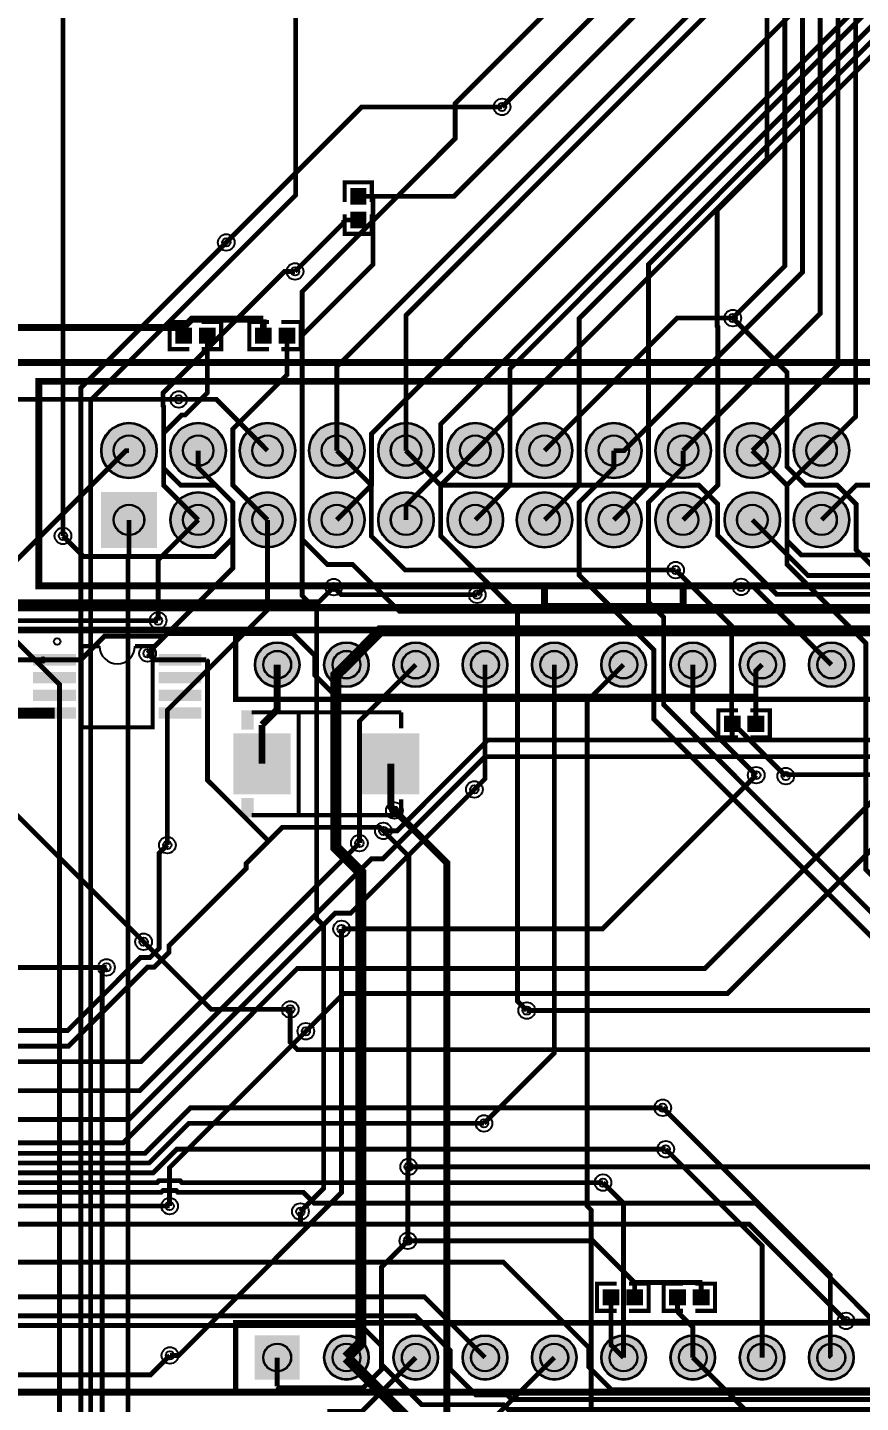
# Model space of a CAD drawing. Header units: millimetres. Extents: x 0 to 210, y -1 to 136.
# Drawn here: x 83.2 to 113.8, y 35.1 to 85.5 of the extents above; entities that cross this region are included whole.
import ezdxf

# ---------------------------------------------------------------- set-up
doc = ezdxf.new("R2010")
doc.units = ezdxf.units.MM
for name, color, linetype, true_color in [('BottomLayer', 7, 'Continuous', 0x0000ff), ('BottomSolderMaskLayer', 7, 'Continuous', 0xaa00ff), ('Document', 7, 'Continuous', 0xffffff), ('Hole', 7, 'Continuous', 0x222222), ('Multi-Layer', 7, 'Continuous', 0xc0c0c0), ('TopLayer', 7, 'Continuous', 0xff0000), ('TopPasteMaskLayer', 7, 'Continuous', 0x808080), ('TopSilkLayer', 7, 'Continuous', 0xffcc00), ('TopSolderMaskLayer', 7, 'Continuous', 0x800080)]:
    doc.layers.add(name, color=color, linetype=linetype, true_color=true_color)

msp = doc.modelspace()

# ---------------------------------------------------------------- hatches: boundary and pattern name
at = {"layer": 'BottomSolderMaskLayer'}
for points in [[(85.944, 69.951, 1), (87.995, 69.951, 1)], [(88.484, 69.951, 1), (90.535, 69.951, 1)], [(91.024, 69.951, 1), (93.075, 69.951, 1)], [(93.564, 69.951, 1), (95.615, 69.951, 1)], [(96.104, 69.951, 1), (98.155, 69.951, 1)], [(98.644, 69.951, 1), (100.695, 69.951, 1)], [(101.184, 69.951, 1), (103.235, 69.951, 1)], [(103.724, 69.951, 1), (105.775, 69.951, 1)], [(106.264, 69.951, 1), (108.315, 69.951, 1)], [(108.804, 69.951, 1), (110.855, 69.951, 1)], [(111.344, 69.951, 1), (113.395, 69.951, 1)], [(85.944, 68.436), (87.995, 68.436), (87.995, 66.385), (85.944, 66.385)], [(88.484, 67.411, 1), (90.535, 67.411, 1)], [(91.024, 67.411, 1), (93.075, 67.411, 1)], [(93.564, 67.411, 1), (95.615, 67.411, 1)], [(96.104, 67.411, 1), (98.155, 67.411, 1)], [(98.644, 67.411, 1), (100.695, 67.411, 1)], [(101.184, 67.411, 1), (103.235, 67.411, 1)], [(103.724, 67.411, 1), (105.775, 67.411, 1)], [(106.264, 67.411, 1), (108.315, 67.411, 1)], [(108.804, 67.411, 1), (110.855, 67.411, 1)], [(111.344, 67.411, 1), (113.395, 67.411, 1)], [(91.58, 62.103, 1), (93.231, 62.103, 1)], [(94.12, 62.103, 1), (95.771, 62.103, 1)], [(96.66, 62.103, 1), (98.311, 62.103, 1)], [(99.2, 62.103, 1), (100.851, 62.103, 1)], [(101.74, 62.103, 1), (103.391, 62.103, 1)], [(104.28, 62.103, 1), (105.931, 62.103, 1)], [(106.82, 62.103, 1), (108.471, 62.103, 1)], [(109.36, 62.103, 1), (111.011, 62.103, 1)], [(111.9, 62.103, 1), (113.551, 62.103, 1)], [(91.58, 37.516), (93.231, 37.516), (93.231, 35.89), (91.58, 35.89)], [(94.12, 36.703, 1), (95.771, 36.703, 1)], [(96.66, 36.703, 1), (98.311, 36.703, 1)], [(99.2, 36.703, 1), (100.851, 36.703, 1)], [(101.74, 36.703, 1), (103.391, 36.703, 1)], [(104.28, 36.703, 1), (105.931, 36.703, 1)], [(106.82, 36.703, 1), (108.471, 36.703, 1)], [(109.36, 36.703, 1), (111.011, 36.703, 1)], [(111.9, 36.703, 1), (113.551, 36.703, 1)]]:
    msp.add_hatch(color=256, dxfattribs=at).paths.add_polyline_path(points)
at = {"layer": 'Document'}
for points in [[(96.197, 57.565), (96.197, 59.375), (95.926, 59.375), (95.926, 57.565)], [(91.812, 58.334), (91.812, 58.606), (92.898, 58.606), (92.898, 58.334)], [(96.604, 58.334), (96.604, 58.606), (95.518, 58.606), (95.518, 58.334)]]:
    msp.add_hatch(color=256, dxfattribs=at).paths.add_polyline_path(points)
at = {"layer": 'Multi-Layer'}
for points in [[(85.969, 69.951, 1), (87.969, 69.951, 1)], [(88.509, 69.951, 1), (90.509, 69.951, 1)], [(91.049, 69.951, 1), (93.049, 69.951, 1)], [(93.589, 69.951, 1), (95.589, 69.951, 1)], [(96.129, 69.951, 1), (98.129, 69.951, 1)], [(98.669, 69.951, 1), (100.669, 69.951, 1)], [(101.209, 69.951, 1), (103.209, 69.951, 1)], [(103.749, 69.951, 1), (105.749, 69.951, 1)], [(106.289, 69.951, 1), (108.289, 69.951, 1)], [(108.829, 69.951, 1), (110.829, 69.951, 1)], [(111.369, 69.951, 1), (113.369, 69.951, 1)], [(85.969, 68.411), (87.969, 68.411), (87.969, 66.411), (85.969, 66.411)], [(88.509, 67.411, 1), (90.509, 67.411, 1)], [(91.049, 67.411, 1), (93.049, 67.411, 1)], [(93.589, 67.411, 1), (95.589, 67.411, 1)], [(96.129, 67.411, 1), (98.129, 67.411, 1)], [(98.669, 67.411, 1), (100.669, 67.411, 1)], [(101.209, 67.411, 1), (103.209, 67.411, 1)], [(103.749, 67.411, 1), (105.749, 67.411, 1)], [(106.289, 67.411, 1), (108.289, 67.411, 1)], [(108.829, 67.411, 1), (110.829, 67.411, 1)], [(111.369, 67.411, 1), (113.369, 67.411, 1)], [(91.605, 62.103, 1), (93.205, 62.103, 1)], [(94.145, 62.103, 1), (95.745, 62.103, 1)], [(96.685, 62.103, 1), (98.285, 62.103, 1)], [(99.226, 62.103, 1), (100.826, 62.103, 1)], [(101.766, 62.103, 1), (103.366, 62.103, 1)], [(104.306, 62.103, 1), (105.906, 62.103, 1)], [(106.846, 62.103, 1), (108.446, 62.103, 1)], [(109.386, 62.103, 1), (110.986, 62.103, 1)], [(111.926, 62.103, 1), (113.526, 62.103, 1)], [(91.605, 37.49), (93.205, 37.49), (93.205, 35.916), (91.605, 35.916)], [(94.145, 36.703, 1), (95.745, 36.703, 1)], [(96.685, 36.703, 1), (98.285, 36.703, 1)], [(99.226, 36.703, 1), (100.826, 36.703, 1)], [(101.766, 36.703, 1), (103.366, 36.703, 1)], [(104.306, 36.703, 1), (105.906, 36.703, 1)], [(106.846, 36.703, 1), (108.446, 36.703, 1)], [(109.386, 36.703, 1), (110.986, 36.703, 1)], [(111.926, 36.703, 1), (113.526, 36.703, 1)]]:
    msp.add_hatch(color=256, dxfattribs=at).paths.add_polyline_path(points)
at = {"layer": 'TopLayer'}
for points in [[(95.647, 78.991), (95.107, 78.991), (95.107, 79.556), (95.647, 79.556)], [(95.647, 78.691), (95.107, 78.691), (95.107, 78.125), (95.647, 78.125)], [(89.258, 74.437), (89.258, 73.897), (88.692, 73.897), (88.692, 74.437)], [(89.558, 74.437), (89.558, 73.897), (90.123, 73.897), (90.123, 74.437)], [(92.179, 74.437), (92.179, 73.897), (91.613, 73.897), (91.613, 74.437)], [(92.479, 74.437), (92.479, 73.897), (93.044, 73.897), (93.044, 74.437)], [(84.936, 62.483), (84.936, 62.077), (83.539, 62.077), (83.539, 62.483)], [(89.536, 62.483), (89.536, 62.077), (88.139, 62.077), (88.139, 62.483)], [(84.936, 61.833), (84.936, 61.427), (83.539, 61.427), (83.539, 61.833)], [(89.536, 61.833), (89.536, 61.427), (88.139, 61.427), (88.139, 61.833)], [(84.936, 61.182), (84.936, 60.776), (83.539, 60.776), (83.539, 61.182)], [(89.536, 61.182), (89.536, 60.776), (88.139, 60.776), (88.139, 61.182)], [(84.936, 60.532), (84.936, 60.126), (83.539, 60.126), (83.539, 60.532)], [(89.536, 60.532), (89.536, 60.126), (88.139, 60.126), (88.139, 60.532)], [(109.375, 59.663), (109.375, 60.203), (108.809, 60.203), (108.809, 59.663)], [(109.675, 59.663), (109.675, 60.203), (110.24, 60.203), (110.24, 59.663)], [(92.871, 57.374), (92.871, 59.566), (90.824, 59.566), (90.824, 57.374)], [(95.545, 57.374), (95.545, 59.566), (97.593, 59.566), (97.593, 57.374)], [(104.93, 38.642), (104.93, 39.182), (104.364, 39.182), (104.364, 38.642)], [(105.23, 38.642), (105.23, 39.182), (105.795, 39.182), (105.795, 38.642)], [(107.368, 38.642), (107.368, 39.182), (106.802, 39.182), (106.802, 38.642)], [(107.668, 38.642), (107.668, 39.182), (108.234, 39.182), (108.234, 38.642)]]:
    msp.add_hatch(color=256, dxfattribs=at).paths.add_polyline_path(points)
at = {"layer": 'TopPasteMaskLayer'}
for points in [[(95.607, 78.976), (95.147, 78.976), (95.107, 79.016), (95.107, 79.516), (95.147, 79.556), (95.607, 79.556), (95.647, 79.516), (95.647, 79.016)], [(95.607, 78.706), (95.147, 78.706), (95.107, 78.666), (95.107, 78.165), (95.147, 78.125), (95.607, 78.125), (95.647, 78.165), (95.647, 78.666)], [(89.273, 74.397), (89.273, 73.937), (89.233, 73.897), (88.732, 73.897), (88.692, 73.937), (88.692, 74.397), (88.732, 74.437), (89.233, 74.437)], [(89.543, 74.397), (89.543, 73.937), (89.583, 73.897), (90.083, 73.897), (90.123, 73.937), (90.123, 74.397), (90.083, 74.437), (89.583, 74.437)], [(92.194, 74.397), (92.194, 73.937), (92.154, 73.897), (91.653, 73.897), (91.613, 73.937), (91.613, 74.397), (91.653, 74.437), (92.154, 74.437)], [(92.464, 74.397), (92.464, 73.937), (92.504, 73.897), (93.004, 73.897), (93.044, 73.937), (93.044, 74.397), (93.004, 74.437), (92.504, 74.437)], [(84.936, 62.483), (84.936, 62.077), (83.539, 62.077), (83.539, 62.483)], [(89.536, 62.483), (89.536, 62.077), (88.139, 62.077), (88.139, 62.483)], [(84.936, 61.833), (84.936, 61.427), (83.539, 61.427), (83.539, 61.833)], [(89.536, 61.833), (89.536, 61.427), (88.139, 61.427), (88.139, 61.833)], [(84.936, 61.182), (84.936, 60.776), (83.539, 60.776), (83.539, 61.182)], [(89.536, 61.182), (89.536, 60.776), (88.139, 60.776), (88.139, 61.182)], [(84.936, 60.532), (84.936, 60.126), (83.539, 60.126), (83.539, 60.532)], [(89.536, 60.532), (89.536, 60.126), (88.139, 60.126), (88.139, 60.532)], [(109.39, 59.703), (109.39, 60.163), (109.35, 60.203), (108.849, 60.203), (108.809, 60.163), (108.809, 59.703), (108.849, 59.663), (109.35, 59.663)], [(109.66, 59.703), (109.66, 60.163), (109.7, 60.203), (110.2, 60.203), (110.24, 60.163), (110.24, 59.703), (110.2, 59.663), (109.7, 59.663)], [(92.871, 57.374), (92.871, 59.566), (90.824, 59.566), (90.824, 57.374)], [(95.545, 57.374), (95.545, 59.566), (97.593, 59.566), (97.593, 57.374)], [(104.945, 38.682), (104.945, 39.142), (104.905, 39.182), (104.404, 39.182), (104.364, 39.142), (104.364, 38.682), (104.404, 38.642), (104.905, 38.642)], [(105.215, 38.682), (105.215, 39.142), (105.255, 39.182), (105.755, 39.182), (105.795, 39.142), (105.795, 38.682), (105.755, 38.642), (105.255, 38.642)], [(107.383, 38.682), (107.383, 39.142), (107.343, 39.182), (106.842, 39.182), (106.802, 39.142), (106.802, 38.682), (106.842, 38.642), (107.343, 38.642)], [(107.653, 38.682), (107.653, 39.142), (107.693, 39.182), (108.194, 39.182), (108.234, 39.142), (108.234, 38.682), (108.194, 38.642), (107.693, 38.642)]]:
    msp.add_hatch(color=256, dxfattribs=at).paths.add_polyline_path(points)
at = {"layer": 'TopSilkLayer'}
for points in [[(91.541, 60.432), (91.541, 59.718), (91.084, 59.718), (91.084, 60.432)], [(91.541, 56.507), (91.541, 57.221), (91.084, 57.221), (91.084, 56.507)]]:
    msp.add_hatch(color=256, dxfattribs=at).paths.add_polyline_path(points)
at = {"layer": 'TopSolderMaskLayer'}
for points in [[(95.671, 78.964), (95.083, 78.964), (95.083, 79.583), (95.671, 79.583)], [(95.671, 78.717), (95.083, 78.717), (95.083, 78.098), (95.671, 78.098)], [(89.283, 74.463), (89.283, 73.872), (88.667, 73.872), (88.667, 74.463)], [(89.532, 74.463), (89.532, 73.872), (90.149, 73.872), (90.149, 74.463)], [(92.204, 74.463), (92.204, 73.872), (91.588, 73.872), (91.588, 74.463)], [(92.453, 74.463), (92.453, 73.872), (93.07, 73.872), (93.07, 74.463)], [(85.944, 69.951, 1), (87.995, 69.951, 1)], [(88.484, 69.951, 1), (90.535, 69.951, 1)], [(91.024, 69.951, 1), (93.075, 69.951, 1)], [(93.564, 69.951, 1), (95.615, 69.951, 1)], [(96.104, 69.951, 1), (98.155, 69.951, 1)], [(98.644, 69.951, 1), (100.695, 69.951, 1)], [(101.184, 69.951, 1), (103.235, 69.951, 1)], [(103.724, 69.951, 1), (105.775, 69.951, 1)], [(106.264, 69.951, 1), (108.315, 69.951, 1)], [(108.804, 69.951, 1), (110.855, 69.951, 1)], [(111.344, 69.951, 1), (113.395, 69.951, 1)], [(85.944, 68.436), (87.995, 68.436), (87.995, 66.385), (85.944, 66.385)], [(88.484, 67.411, 1), (90.535, 67.411, 1)], [(91.024, 67.411, 1), (93.075, 67.411, 1)], [(93.564, 67.411, 1), (95.615, 67.411, 1)], [(96.104, 67.411, 1), (98.155, 67.411, 1)], [(98.644, 67.411, 1), (100.695, 67.411, 1)], [(101.184, 67.411, 1), (103.235, 67.411, 1)], [(103.724, 67.411, 1), (105.775, 67.411, 1)], [(106.264, 67.411, 1), (108.315, 67.411, 1)], [(108.804, 67.411, 1), (110.855, 67.411, 1)], [(111.344, 67.411, 1), (113.395, 67.411, 1)], [(91.58, 62.103, 1), (93.231, 62.103, 1)], [(94.12, 62.103, 1), (95.771, 62.103, 1)], [(96.66, 62.103, 1), (98.311, 62.103, 1)], [(99.2, 62.103, 1), (100.851, 62.103, 1)], [(101.74, 62.103, 1), (103.391, 62.103, 1)], [(104.28, 62.103, 1), (105.931, 62.103, 1)], [(106.82, 62.103, 1), (108.471, 62.103, 1)], [(109.36, 62.103, 1), (111.011, 62.103, 1)], [(111.9, 62.103, 1), (113.551, 62.103, 1)], [(85.024, 62.49), (85.024, 62.069), (83.452, 62.069), (83.452, 62.49)], [(89.624, 62.49), (89.624, 62.069), (88.052, 62.069), (88.052, 62.49)], [(85.024, 61.84), (85.024, 61.419), (83.452, 61.419), (83.452, 61.84)], [(89.624, 61.84), (89.624, 61.419), (88.052, 61.419), (88.052, 61.84)], [(85.024, 61.19), (85.024, 60.769), (83.452, 60.769), (83.452, 61.19)], [(89.624, 61.19), (89.624, 60.769), (88.052, 60.769), (88.052, 61.19)], [(85.024, 60.54), (85.024, 60.119), (83.452, 60.119), (83.452, 60.54)], [(89.624, 60.54), (89.624, 60.119), (88.052, 60.119), (88.052, 60.54)], [(109.4, 59.638), (109.4, 60.228), (108.784, 60.228), (108.784, 59.638)], [(109.649, 59.638), (109.649, 60.228), (110.266, 60.228), (110.266, 59.638)], [(92.897, 57.348), (92.897, 59.591), (90.798, 59.591), (90.798, 57.348)], [(95.52, 57.348), (95.52, 59.591), (97.618, 59.591), (97.618, 57.348)], [(104.955, 38.616), (104.955, 39.207), (104.339, 39.207), (104.339, 38.616)], [(105.204, 38.616), (105.204, 39.207), (105.821, 39.207), (105.821, 38.616)], [(107.393, 38.616), (107.393, 39.207), (106.777, 39.207), (106.777, 38.616)], [(107.643, 38.616), (107.643, 39.207), (108.259, 39.207), (108.259, 38.616)], [(91.58, 37.516), (93.231, 37.516), (93.231, 35.89), (91.58, 35.89)], [(94.12, 36.703, 1), (95.771, 36.703, 1)], [(96.66, 36.703, 1), (98.311, 36.703, 1)], [(99.2, 36.703, 1), (100.851, 36.703, 1)], [(101.74, 36.703, 1), (103.391, 36.703, 1)], [(104.28, 36.703, 1), (105.931, 36.703, 1)], [(106.82, 36.703, 1), (108.471, 36.703, 1)], [(109.36, 36.703, 1), (111.011, 36.703, 1)], [(111.9, 36.703, 1), (113.551, 36.703, 1)]]:
    msp.add_hatch(color=256, dxfattribs=at).paths.add_polyline_path(points)

# ---------------------------------------------------------------- linework, layer by layer
at = {"layer": 'BottomLayer'}
for points, const_width in [([(87.294, 12.078), (85.576, 13.795), (85.576, 33.447), (85.562, 33.462), (85.562, 71.799), (93.082, 79.318), (93.082, 111.252), (91.936, 112.398)], 0.178), ([(138.227, 110.769), (136.062, 110.769), (95.86, 70.566), (95.86, 68.681), (94.589, 67.411)], 0.178), ([(138.227, 108.229), (135.706, 108.229), (98.398, 70.921), (98.398, 69.217), (97.129, 67.948), (97.129, 67.411)], 0.178), ([(138.227, 105.689), (133.68, 105.689), (100.939, 72.948), (100.939, 68.681), (99.669, 67.411)], 0.178), ([(138.227, 103.149), (131.835, 103.149), (103.479, 74.793), (103.479, 68.681), (102.209, 67.411)], 0.178), ([(84.548, 66.824), (84.548, 90.471), (73.356, 101.663), (72.773, 101.663), (67.652, 96.542), (67.652, 88.939)], 0.178), ([(138.227, 100.609), (129.852, 100.609), (106.021, 76.777), (106.021, 68.682), (104.749, 67.411)], 0.178), ([(138.227, 98.069), (127.848, 98.069), (108.539, 78.76), (108.539, 74.51), (108.561, 74.488), (108.561, 68.682), (107.289, 67.411)], 0.178), ([(100.65, 82.55), (111.349, 93.249), (112.968, 93.249), (112.968, 93.249)], 0.178), ([(93.257, 42.055), (94.111, 42.909), (94.111, 52.529), (93.853, 52.788), (93.853, 64.099), (93.319, 64.632), (93.319, 75.778), (98.934, 81.393), (98.934, 82.679), (108.812, 92.556)], 0.178), ([(84.996, 33.112), (85.204, 33.32), (85.204, 72.252), (90.538, 77.586)], 0.178), ([(93.06, 76.519), (92.672, 76.519), (88.219, 72.066), (88.219, 71.591), (88.239, 71.571), (88.239, 69.31), (88.868, 68.682), (90.149, 68.682), (90.778, 68.053), (90.778, 65.641), (87.651, 62.514)], 0.178), ([(109.112, 74.811), (111.101, 72.822), (111.101, 69.357), (111.777, 68.681), (112.94, 68.681), (113.638, 67.983), (113.638, 66.312), (116.374, 63.576), (116.374, 59.331), (115.795, 58.752), (115.795, 57.076), (138.227, 34.645)], 0.178), ([(88.793, 71.829), (90.171, 71.829), (92.049, 69.951)], 0.178), ([(101.557, 49.425), (101.22, 49.762), (101.22, 64), (98.399, 66.82), (98.399, 68.681), (99.669, 69.951)], 0.178), ([(134.217, 32.105), (106.219, 60.103), (106.219, 62.641), (103.479, 65.381), (103.479, 68.055), (104.749, 69.325), (104.749, 69.951)], 0.178), ([(107.289, 69.951), (107.289, 69.325), (106.019, 68.055), (106.019, 64.397), (106.577, 63.84), (106.577, 60.634), (137.646, 29.565), (138.227, 29.565)], 0.178), ([(109.829, 69.951), (111.099, 68.681), (111.099, 65.782), (113.994, 62.888), (113.994, 54.594), (137.75, 30.837), (138.663, 30.837), (139.495, 30.005), (139.495, 28.293), (138.227, 27.025)], 0.178), ([(78.17, 67.626), (84.423, 61.372), (84.423, 32.875), (84.643, 32.655), (84.643, 25.513)], 0.178), ([(86.969, 67.411), (86.969, 66.144)], 0.178), ([(88.038, 63.718), (88.038, 65.94), (89.509, 67.411)], 0.178), ([(88.377, 55.492), (88.377, 60.437), (92.049, 64.11), (92.049, 67.411)], 0.178), ([(86.969, 66.144), (86.932, 66.106), (86.932, 28.563), (86.559, 28.19)], 0.178), ([(107.017, 65.572), (109.07, 63.519), (109.07, 60.006), (111.055, 58.02)], 0.178), ([(99.739, 64.669), (94.757, 64.669), (94.478, 64.949)], 0.178), ([(112.726, 62.103), (109.874, 64.955), (109.422, 64.955)], 0.178), ([(86.933, 24.213), (95.161, 32.441), (97.539, 32.441), (98.476, 31.504), (98.476, 28.569), (99.363, 27.681), (102.744, 27.681), (103.771, 28.709), (103.771, 32.742), (103.919, 32.89), (103.919, 42.111), (103.771, 42.258), (103.771, 60.769), (105.106, 62.103)], 0.178), ([(94.946, 36.703), (95.476, 37.234), (95.476, 54.485), (94.559, 55.402), (94.559, 61.717), (94.946, 62.103)], 0.406), ([(97.486, 62.103), (95.42, 60.038), (95.42, 55.561)], 0.178), ([(100.026, 62.103), (100.026, 57.92), (99.636, 57.53)], 0.178), ([(102.566, 62.103), (102.566, 47.865), (99.987, 45.286)], 0.178), ([(107.646, 62.103), (107.646, 60.376), (109.97, 58.052)], 0.178), ([(101.073, 32.206), (100.807, 32.206), (98.625, 34.388), (98.625, 54.835), (96.702, 56.758)], 0.254), ([(97.229, 43.695), (97.229, 55.08), (96.3, 56.009)], 0.178), ([(88.47, 36.779), (88.792, 36.779), (94.765, 42.752), (94.765, 52.416)], 0.178), ([(87.505, 51.943), (89.981, 49.467), (92.882, 49.467), (92.882, 49.466)], 0.178), ([(86.687, 25.638), (85.985, 26.34), (85.985, 50.845), (86.145, 51.004)], 0.178), ([(93.455, 48.663), (88.458, 43.666), (88.458, 42.255)], 0.178), ([(106.542, 45.859), (112.691, 39.71), (112.691, 36.738), (112.726, 36.703)], 0.178), ([(110.186, 36.703), (110.186, 40.807), (106.652, 44.34)], 0.178), ([(97.197, 40.981), (97.197, 43.662), (97.229, 43.695)], 0.178), ([(105.106, 36.703), (105.106, 42.362), (104.352, 43.115)], 0.178), ([(92.406, 35.649), (92.459, 35.595), (95.564, 35.595), (96.227, 36.259), (96.227, 40.012), (97.197, 40.981)], 0.178), ([(117.806, 36.703), (116.466, 38.042), (113.264, 38.042)], 0.178), ([(92.406, 36.703), (92.406, 35.649)], 0.178), ([(97.486, 36.703), (95.507, 34.725), (94.238, 34.725)], 0.178), ([(102.566, 36.703), (100.193, 34.331), (100.193, 33.768)], 0.178), ([(107.646, 36.703), (111.658, 32.691), (119.96, 32.691), (120.98, 31.671), (120.98, 31.098), (121.802, 30.276), (124.78, 30.276), (125.91, 29.146), (125.91, 24.181), (106.271, 4.542)], 0.178)]:
    msp.add_lwpolyline(points, dxfattribs=dict(at, const_width=const_width))
at = {"layer": 'BottomSolderMaskLayer'}
for centre, radius in [((86.969, 69.951), 1.025), ((89.509, 69.951), 1.025), ((92.049, 69.951), 1.025), ((94.589, 69.951), 1.025), ((97.129, 69.951), 1.025), ((99.669, 69.951), 1.025), ((102.209, 69.951), 1.025), ((104.749, 69.951), 1.025), ((107.289, 69.951), 1.025), ((109.829, 69.951), 1.025), ((112.369, 69.951), 1.025), ((86.969, 69.951), 0.564), ((89.509, 69.951), 0.564), ((92.049, 69.951), 0.564), ((94.589, 69.951), 0.564), ((97.129, 69.951), 0.564), ((99.669, 69.951), 0.564), ((102.209, 69.951), 0.564), ((104.749, 69.951), 0.564), ((107.289, 69.951), 0.564), ((109.829, 69.951), 0.564), ((112.369, 69.951), 0.564), ((89.509, 67.411), 1.025), ((92.049, 67.411), 1.025), ((94.589, 67.411), 1.025), ((97.129, 67.411), 1.025), ((99.669, 67.411), 1.025), ((102.209, 67.411), 1.025), ((104.749, 67.411), 1.025), ((107.289, 67.411), 1.025), ((109.829, 67.411), 1.025), ((112.369, 67.411), 1.025), ((86.969, 67.411), 0.564), ((89.509, 67.411), 0.564), ((92.049, 67.411), 0.564), ((94.589, 67.411), 0.564), ((97.129, 67.411), 0.564), ((99.669, 67.411), 0.564), ((102.209, 67.411), 0.564), ((104.749, 67.411), 0.564), ((107.289, 67.411), 0.564), ((109.829, 67.411), 0.564), ((112.369, 67.411), 0.564), ((92.405, 62.103), 0.825), ((92.405, 62.103), 0.516), ((94.945, 62.103), 0.825), ((94.945, 62.103), 0.516), ((97.485, 62.103), 0.825), ((97.485, 62.103), 0.516), ((100.026, 62.103), 0.825), ((100.025, 62.103), 0.516), ((102.566, 62.103), 0.825), ((102.565, 62.103), 0.516), ((105.106, 62.103), 0.825), ((105.105, 62.103), 0.516), ((107.646, 62.103), 0.825), ((107.645, 62.103), 0.516), ((110.186, 62.103), 0.825), ((110.185, 62.103), 0.516), ((112.726, 62.103), 0.825), ((112.725, 62.103), 0.516), ((94.945, 36.703), 0.825), ((97.485, 36.703), 0.825), ((100.026, 36.703), 0.825), ((102.566, 36.703), 0.825), ((105.106, 36.703), 0.825), ((107.646, 36.703), 0.825), ((110.186, 36.703), 0.825), ((112.726, 36.703), 0.825), ((92.405, 36.703), 0.516), ((94.945, 36.703), 0.516), ((97.485, 36.703), 0.516), ((100.025, 36.703), 0.516), ((102.565, 36.703), 0.516), ((105.105, 36.703), 0.516), ((107.645, 36.703), 0.516), ((110.185, 36.703), 0.516), ((112.725, 36.703), 0.516)]:
    msp.add_circle(centre, radius, dxfattribs=at)
at = {"layer": 'Document'}
msp.add_circle((83.818, 62.275), 0.1, dxfattribs=at)
at = {"layer": 'Hole'}
for centre in [(100.65, 82.55), (90.538, 77.586), (93.06, 76.519), (109.112, 74.811), (88.793, 71.829), (84.548, 66.824), (107.017, 65.572), (94.478, 64.948), (109.421, 64.955), (99.739, 64.669), (88.038, 63.718), (87.651, 62.514), (109.97, 58.052), (111.055, 58.02), (99.636, 57.53), (96.702, 56.757), (96.3, 56.009), (88.377, 55.491), (95.42, 55.561), (94.765, 52.416), (87.505, 51.943), (86.145, 51.004), (92.882, 49.466), (101.557, 49.424), (93.455, 48.663), (106.542, 45.859), (99.987, 45.286), (106.652, 44.34), (97.229, 43.695), (104.352, 43.115), (88.458, 42.255), (93.257, 42.055), (97.197, 40.981), (113.264, 38.042), (88.47, 36.779)]:
    msp.add_circle(centre, 0.152, dxfattribs=at)
at = {"layer": 'Multi-Layer'}
for centre, radius in [((100.65, 82.55), 0.305), ((90.538, 77.586), 0.305), ((93.06, 76.519), 0.305), ((109.112, 74.811), 0.305), ((88.793, 71.829), 0.305), ((86.969, 69.951), 1), ((89.509, 69.951), 1), ((92.049, 69.951), 1), ((94.589, 69.951), 1), ((97.129, 69.951), 1), ((99.669, 69.951), 1), ((102.209, 69.951), 1), ((104.749, 69.951), 1), ((107.289, 69.951), 1), ((109.829, 69.951), 1), ((112.369, 69.951), 1), ((86.969, 69.951), 0.55), ((89.509, 69.951), 0.55), ((92.049, 69.951), 0.55), ((94.589, 69.951), 0.55), ((97.129, 69.951), 0.55), ((99.669, 69.951), 0.55), ((102.209, 69.951), 0.55), ((104.749, 69.951), 0.55), ((107.289, 69.951), 0.55), ((109.829, 69.951), 0.55), ((112.369, 69.951), 0.55), ((89.509, 67.411), 1), ((92.049, 67.411), 1), ((94.589, 67.411), 1), ((97.129, 67.411), 1), ((99.669, 67.411), 1), ((102.209, 67.411), 1), ((104.749, 67.411), 1), ((107.289, 67.411), 1), ((109.829, 67.411), 1), ((112.369, 67.411), 1), ((86.969, 67.411), 0.55), ((89.509, 67.411), 0.55), ((92.049, 67.411), 0.55), ((94.589, 67.411), 0.55), ((97.129, 67.411), 0.55), ((99.669, 67.411), 0.55), ((102.209, 67.411), 0.55), ((104.749, 67.411), 0.55), ((107.289, 67.411), 0.55), ((109.829, 67.411), 0.55), ((112.369, 67.411), 0.55), ((84.548, 66.824), 0.305), ((107.017, 65.572), 0.305), ((94.478, 64.948), 0.305), ((109.421, 64.955), 0.305), ((99.739, 64.669), 0.305), ((88.038, 63.718), 0.305), ((87.651, 62.514), 0.305), ((92.405, 62.103), 0.8), ((92.405, 62.103), 0.5), ((94.945, 62.103), 0.8), ((94.945, 62.103), 0.5), ((97.485, 62.103), 0.8), ((97.485, 62.103), 0.5), ((100.026, 62.103), 0.8), ((100.025, 62.103), 0.5), ((102.566, 62.103), 0.8), ((102.565, 62.103), 0.5), ((105.106, 62.103), 0.8), ((105.105, 62.103), 0.5), ((107.646, 62.103), 0.8), ((107.645, 62.103), 0.5), ((110.186, 62.103), 0.8), ((110.185, 62.103), 0.5), ((112.726, 62.103), 0.8), ((112.725, 62.103), 0.5), ((109.97, 58.052), 0.305), ((111.055, 58.02), 0.305), ((99.636, 57.53), 0.305), ((96.702, 56.757), 0.305), ((96.3, 56.009), 0.305), ((88.377, 55.491), 0.305), ((95.42, 55.561), 0.305), ((94.765, 52.416), 0.305), ((87.505, 51.943), 0.305), ((86.145, 51.004), 0.305), ((92.882, 49.466), 0.305), ((101.557, 49.424), 0.305), ((93.455, 48.663), 0.305), ((106.542, 45.859), 0.305), ((99.987, 45.286), 0.305), ((106.652, 44.34), 0.305), ((97.229, 43.695), 0.305), ((104.352, 43.115), 0.305), ((88.458, 42.255), 0.305), ((93.257, 42.055), 0.305), ((97.197, 40.981), 0.305), ((113.264, 38.042), 0.305), ((94.945, 36.703), 0.8), ((97.485, 36.703), 0.8), ((100.026, 36.703), 0.8), ((102.566, 36.703), 0.8), ((105.106, 36.703), 0.8), ((107.646, 36.703), 0.8), ((110.186, 36.703), 0.8), ((112.726, 36.703), 0.8), ((88.47, 36.779), 0.305), ((92.405, 36.703), 0.5), ((94.945, 36.703), 0.5), ((97.485, 36.703), 0.5), ((100.025, 36.703), 0.5), ((102.565, 36.703), 0.5), ((105.105, 36.703), 0.5), ((107.645, 36.703), 0.5), ((110.185, 36.703), 0.5), ((112.725, 36.703), 0.5)]:
    msp.add_circle(centre, radius, dxfattribs=at)
at = {"layer": 'TopLayer'}
for points, const_width in [([(110.368, 88.594), (110.368, 80.65), (99.669, 69.951)], 0.178), ([(104.749, 69.951), (105.127, 69.951), (111.668, 76.492), (111.668, 88.594)], 0.178), ([(112.318, 88.594), (112.318, 74.98), (107.289, 69.951)], 0.178), ([(109.112, 74.811), (111.018, 76.717), (111.018, 88.594)], 0.178), ([(112.968, 88.594), (112.968, 73.09), (109.829, 69.951)], 0.178), ([(113.618, 88.594), (113.618, 71.199), (112.369, 69.951)], 0.178), ([(109.068, 87.503), (94.589, 73.024), (94.589, 69.951)], 0.178), ([(95.916, 79.272), (98.888, 79.272), (107.118, 87.503)], 0.178), ([(109.718, 87.503), (97.129, 74.914), (97.129, 69.951)], 0.178), ([(133.488, 85.827), (131.399, 85.827), (116.179, 70.608), (116.179, 69.187), (115.674, 68.681), (113.639, 68.681), (112.369, 67.411)], 0.178), ([(90.538, 77.586), (95.502, 82.55), (100.65, 82.55)], 0.178), ([(95.916, 79.272), (95.916, 76.772), (93.319, 74.176), (93.319, 66.701), (94.246, 65.775), (95.173, 65.775), (96.88, 64.067), (122.101, 64.067), (122.101, 64.067)], 0.178), ([(95.377, 79.274), (95.914, 79.274)], 0.178), ([(95.914, 79.274), (95.916, 79.272)], 0.178), ([(93.06, 76.519), (94.84, 78.3), (94.84, 78.408)], 0.178), ([(95.377, 78.408), (94.84, 78.408)], 0.178), ([(88.975, 74.467), (89.275, 74.768), (91.896, 74.768)], 0.254), ([(91.896, 74.167), (91.896, 74.768)], 0.254), ([(102.209, 69.951), (107.07, 74.811), (109.112, 74.811)], 0.178), ([(75.438, 74.467), (88.975, 74.467)], 0.254), ([(89.509, 67.411), (88.239, 68.681), (88.239, 70.595), (88.9, 71.256), (89.03, 71.256), (89.841, 72.066), (89.841, 74.167)], 0.178), ([(88.975, 74.167), (88.975, 74.467)], 0.254), ([(92.049, 67.411), (90.78, 68.68), (90.78, 70.744), (92.762, 72.726), (92.762, 74.167)], 0.178), ([(76.46, 73.246), (77.877, 71.829), (88.793, 71.829)], 0.178), ([(86.969, 69.951), (86.864, 69.951), (81.678, 64.765), (64.277, 64.765), (55.697, 56.185), (37.277, 56.185), (34.823, 53.731), (34.823, 52.399), (32.576, 50.153), (28.408, 50.153), (27.551, 49.296), (22.282, 49.296), (21.108, 50.47)], 0.178), ([(84.548, 66.824), (85.302, 66.07), (90.108, 66.07), (90.779, 66.742), (90.779, 68.055), (89.509, 69.325), (89.509, 69.951)], 0.178), ([(107.017, 65.572), (97.101, 65.572), (95.859, 66.813), (95.859, 68.681), (94.589, 69.951)], 0.178), ([(97.129, 69.951), (98.398, 68.682), (107.866, 68.682), (108.558, 67.991), (108.558, 66.847), (110.726, 64.68), (120.838, 64.68)], 0.178), ([(112.369, 69.951), (111.099, 68.681), (111.099, 66.647), (111.621, 66.125), (125.931, 66.125), (146.896, 45.16), (146.896, 43.357)], 0.178), ([(115.563, 65.37), (111.87, 65.37), (109.829, 67.411)], 0.178), ([(94.478, 64.949), (93.937, 64.408), (65.225, 64.408), (64.989, 64.172)], 0.178), ([(109.422, 64.955), (100.025, 64.955), (99.739, 64.669)], 0.178), ([(58.337, 53.881), (58.337, 55.102), (66.953, 63.718), (88.038, 63.718)], 0.178), ([(94.946, 62.103), (96.189, 63.347), (125.911, 63.347), (126.759, 62.499), (126.759, 60.812), (126.506, 60.559)], 0.406), ([(85.203, 62.28), (86.069, 63.145), (88.276, 63.145), (88.375, 63.243), (92.977, 63.243), (93.783, 62.438), (93.783, 61.718), (94.553, 60.949), (109.957, 60.949)], 0.178), ([(87.872, 62.28), (87.872, 62.293), (87.651, 62.514)], 0.178), ([(67.818, 59.867), (70.231, 62.28), (84.238, 62.28)], 0.178), ([(84.238, 62.28), (85.203, 62.28)], 0.178), ([(88.838, 62.28), (87.872, 62.28)], 0.178), ([(88.838, 62.28), (89.803, 62.28)], 0.178), ([(92.087, 55.635), (89.847, 57.874), (89.847, 62.236), (89.803, 62.28)], 0.178), ([(92.406, 62.103), (92.406, 60.455), (91.848, 59.897)], 0.254), ([(109.957, 60.949), (109.957, 61.875), (110.186, 62.103)], 0.178), ([(84.238, 60.33), (82.577, 60.33), (81.721, 61.185), (76.412, 61.185), (75.642, 60.414), (75.642, 59.817)], 0.406), ([(109.957, 60.382), (109.957, 60.949)], 0.178), ([(91.848, 58.47), (91.848, 59.897)], 0.254), ([(109.092, 59.933), (109.092, 59.396)], 0.178), ([(109.957, 59.933), (109.957, 60.382)], 0.178), ([(109.092, 59.396), (109.092, 59.342)], 0.178), ([(109.092, 59.342), (100.131, 59.342), (96.798, 56.009), (96.3, 56.009)], 0.178), ([(124.177, 59.028), (123.863, 59.342), (109.092, 59.342)], 0.178), ([(116.584, 58.73), (100.026, 58.73), (96.283, 54.988), (95.864, 54.988), (87.364, 46.487), (75.63, 46.487)], 0.178), ([(96.569, 58.47), (96.569, 57.043)], 0.254), ([(109.97, 58.052), (104.334, 52.416), (94.765, 52.416)], 0.178), ([(138.227, 42.265), (122.419, 58.072), (111.107, 58.072), (111.055, 58.02)], 0.178), ([(66.812, 45.427), (86.965, 45.427), (94.528, 52.99), (95.096, 52.99), (99.636, 57.53)], 0.178), ([(87.505, 51.943), (81.821, 57.627), (68.019, 57.627)], 0.178), ([(114.617, 57.496), (108.087, 50.966), (93.146, 50.966), (86.757, 44.576), (68.696, 44.576)], 0.178), ([(116.369, 57.496), (108.919, 50.046), (94.838, 50.046), (93.455, 48.663)], 0.178), ([(96.569, 57.043), (96.569, 56.89), (96.702, 56.758)], 0.254), ([(92.087, 55.635), (92.592, 56.14), (96.169, 56.14), (96.3, 56.009)], 0.178), ([(49.593, 44.618), (51.152, 46.176), (53.39, 46.176), (54.018, 46.805), (54.018, 47.54), (55.172, 48.694), (84.721, 48.694), (87.397, 51.37), (87.743, 51.37), (88.078, 51.705), (88.078, 55.193), (88.377, 55.492)], 0.178), ([(95.42, 55.561), (87.406, 47.547), (69.352, 47.547), (68.187, 46.382)], 0.178), ([(69.545, 48.12), (84.755, 48.12), (87.646, 51.012), (87.891, 51.012), (88.436, 51.557), (88.436, 51.802), (91.268, 54.634), (91.268, 54.816), (92.087, 55.635)], 0.178), ([(49.796, 51.004), (86.145, 51.004)], 0.178), ([(127.966, 36.703), (127.966, 38.025), (118.002, 47.988), (93.149, 47.988), (92.882, 48.256), (92.882, 49.466)], 0.178), ([(101.557, 49.425), (125.987, 49.425), (138.227, 37.185)], 0.178), ([(106.542, 45.859), (89.23, 45.859), (87.56, 44.189), (69.12, 44.189), (68.934, 44.003), (67.426, 44.003), (66.077, 45.352), (57.173, 45.352)], 0.178), ([(99.987, 45.286), (89.162, 45.286), (87.708, 43.832), (69.268, 43.832), (69.082, 43.646), (58.215, 43.646), (58.094, 43.766)], 0.178), ([(106.652, 44.34), (88.721, 44.34), (87.856, 43.475), (69.416, 43.475), (69.132, 43.191), (28.471, 43.191), (27.214, 44.448)], 0.178), ([(104.352, 43.115), (88.914, 43.115), (88.844, 43.186), (88.073, 43.186), (88.002, 43.115), (69.563, 43.115), (69.227, 42.779), (27.235, 42.779), (26.492, 43.522)], 0.178), ([(118.187, 39.652), (114.144, 43.695), (97.229, 43.695)], 0.178), ([(115.266, 36.703), (115.266, 37.045), (109.952, 42.358), (93.765, 42.358), (93.365, 42.758), (88.766, 42.758), (88.696, 42.828), (88.221, 42.828), (88.15, 42.758), (72.715, 42.758), (70.155, 40.197)], 0.178), ([(88.458, 42.255), (75.569, 42.255), (73.982, 40.667), (73.982, 38.944), (72.695, 37.657)], 0.178), ([(93.257, 41.589), (93.257, 42.055)], 0.178), ([(77.775, 40.197), (79.166, 41.589), (93.257, 41.589)], 0.178), ([(93.257, 41.589), (109.717, 41.589), (113.264, 38.042)], 0.178), ([(97.197, 40.981), (103.981, 40.981), (105.512, 39.449)], 0.178), ([(100.026, 36.703), (97.801, 38.927), (76.505, 38.927), (75.235, 40.197)], 0.178), ([(120.346, 36.703), (119.166, 35.524), (104.663, 35.524), (103.836, 36.351), (103.836, 37.062), (100.7, 40.197), (80.315, 40.197)], 0.178), ([(105.512, 39.449), (105.514, 39.451), (107.949, 39.451), (107.951, 39.449)], 0.178), ([(105.512, 39.361), (105.512, 39.449)], 0.178), ([(105.512, 38.912), (105.512, 39.361)], 0.178), ([(107.951, 38.912), (107.951, 39.449)], 0.178), ([(105.106, 36.703), (104.647, 37.162), (104.647, 38.912)], 0.178), ([(107.085, 38.912), (107.085, 38.375)], 0.178), ([(122.886, 36.703), (121.349, 35.166), (101.007, 35.166), (100.841, 35.333), (99.692, 35.333), (98.756, 36.269), (98.756, 36.955), (97.479, 38.231), (80.888, 38.231), (80.315, 37.657)], 0.178), ([(107.085, 38.375), (107.646, 37.815), (107.646, 36.703)], 0.178), ([(125.426, 36.703), (123.516, 34.794), (100.874, 34.794), (100.693, 34.975), (97.702, 34.975), (96.233, 36.445), (96.233, 37.119), (95.479, 37.873), (82.278, 37.873), (80.928, 36.523), (78.909, 36.523), (77.775, 37.657)], 0.178), ([(54.228, 35.646), (54.527, 35.944), (58.299, 35.944), (58.419, 36.065), (87.756, 36.065), (88.47, 36.779)], 0.178), ([(104.826, 31.307), (104.146, 31.307), (101.155, 34.298), (100.669, 34.298), (100.488, 34.48), (97.169, 34.48), (94.946, 36.703)], 0.406)]:
    msp.add_lwpolyline(points, dxfattribs=dict(at, const_width=const_width))
at = {"layer": 'TopSilkLayer', "const_width": 0.254}
for points in [[(134.296, 64.201), (28.096, 64.201), (28.096, 135.566), (134.296, 135.566), (134.296, 64.201)], [(83.667, 72.491), (125.831, 72.491), (125.831, 64.998), (83.667, 64.998), (83.667, 72.491)], [(102.209, 64.998), (107.289, 64.998), (107.289, 64.236), (102.209, 64.236), (102.209, 64.998)], [(82.626, 63.373), (134.189, 63.373), (134.189, 35.433), (82.626, 35.433), (82.626, 63.373)]]:
    msp.add_lwpolyline(points, close=True, dxfattribs=at)
at = {"layer": 'TopSilkLayer'}
for points, const_width in [([(95.875, 79.067), (95.875, 79.785), (94.878, 79.785), (94.878, 79.067)], 0.152), ([(95.875, 78.615), (95.875, 77.896), (94.878, 77.896), (94.878, 78.615)], 0.152), ([(89.182, 74.666), (88.464, 74.666), (88.464, 73.669), (89.182, 73.669)], 0.152), ([(89.634, 74.666), (90.352, 74.666), (90.352, 73.669), (89.634, 73.669)], 0.152), ([(92.103, 74.666), (91.385, 74.666), (91.385, 73.669), (92.103, 73.669)], 0.152), ([(92.555, 74.666), (93.273, 74.666), (93.273, 73.669), (92.555, 73.669)], 0.152), ([(126.599, 73.182), (84.6, 73.182), (82.899, 73.182)], 0.254), ([(126.599, 64.181), (82.899, 64.181)], 0.254), ([(127.33, 60.833), (129.489, 60.833), (129.489, 63.373), (90.881, 63.373), (90.881, 60.833), (91.135, 60.833)], 0.203), ([(85.89, 62.783), (85.238, 62.783), (85.238, 59.805), (87.838, 59.805), (87.838, 62.783), (87.186, 62.783)], 0.15), ([(91.135, 60.833), (127.33, 60.833)], 0.203), ([(109.298, 59.434), (108.58, 59.434), (108.58, 60.432), (109.298, 60.432)], 0.152), ([(109.751, 59.434), (110.469, 59.434), (110.469, 60.432), (109.751, 60.432)], 0.152), ([(91.465, 60.356), (96.952, 60.356)], 0.152), ([(93.192, 60.356), (93.192, 56.584)], 0.152), ([(96.952, 60.356), (96.952, 59.769)], 0.152), ([(96.952, 56.584), (96.952, 57.17)], 0.152), ([(91.465, 56.584), (96.952, 56.584)], 0.152), ([(104.853, 38.413), (104.135, 38.413), (104.135, 39.41), (104.853, 39.41)], 0.152), ([(105.306, 38.413), (106.024, 38.413), (106.024, 39.41), (105.306, 39.41)], 0.152), ([(107.292, 38.413), (106.574, 38.413), (106.574, 39.41), (107.292, 39.41)], 0.152), ([(107.744, 38.413), (108.462, 38.413), (108.462, 39.41), (107.744, 39.41)], 0.152), ([(93.04, 37.973), (90.881, 37.973), (90.881, 35.433), (129.489, 35.433), (129.489, 37.973), (129.235, 37.973)], 0.203), ([(129.235, 37.973), (93.04, 37.973)], 0.203)]:
    msp.add_lwpolyline(points, dxfattribs=dict(at, const_width=const_width))
msp.add_circle((84.338, 62.955), 0.12, dxfattribs=at)
msp.add_arc((86.538, 62.783), 0.648, 180, 360, dxfattribs=at)
at = {"layer": 'TopSolderMaskLayer'}
for centre, radius in [((86.969, 69.951), 1.025), ((89.509, 69.951), 1.025), ((92.049, 69.951), 1.025), ((94.589, 69.951), 1.025), ((97.129, 69.951), 1.025), ((99.669, 69.951), 1.025), ((102.209, 69.951), 1.025), ((104.749, 69.951), 1.025), ((107.289, 69.951), 1.025), ((109.829, 69.951), 1.025), ((112.369, 69.951), 1.025), ((86.969, 69.951), 0.564), ((89.509, 69.951), 0.564), ((92.049, 69.951), 0.564), ((94.589, 69.951), 0.564), ((97.129, 69.951), 0.564), ((99.669, 69.951), 0.564), ((102.209, 69.951), 0.564), ((104.749, 69.951), 0.564), ((107.289, 69.951), 0.564), ((109.829, 69.951), 0.564), ((112.369, 69.951), 0.564), ((89.509, 67.411), 1.025), ((92.049, 67.411), 1.025), ((94.589, 67.411), 1.025), ((97.129, 67.411), 1.025), ((99.669, 67.411), 1.025), ((102.209, 67.411), 1.025), ((104.749, 67.411), 1.025), ((107.289, 67.411), 1.025), ((109.829, 67.411), 1.025), ((112.369, 67.411), 1.025), ((86.969, 67.411), 0.564), ((89.509, 67.411), 0.564), ((92.049, 67.411), 0.564), ((94.589, 67.411), 0.564), ((97.129, 67.411), 0.564), ((99.669, 67.411), 0.564), ((102.209, 67.411), 0.564), ((104.749, 67.411), 0.564), ((107.289, 67.411), 0.564), ((109.829, 67.411), 0.564), ((112.369, 67.411), 0.564), ((92.405, 62.103), 0.825), ((92.405, 62.103), 0.516), ((94.945, 62.103), 0.825), ((94.945, 62.103), 0.516), ((97.485, 62.103), 0.825), ((97.485, 62.103), 0.516), ((100.026, 62.103), 0.825), ((100.025, 62.103), 0.516), ((102.566, 62.103), 0.825), ((102.565, 62.103), 0.516), ((105.106, 62.103), 0.825), ((105.105, 62.103), 0.516), ((107.646, 62.103), 0.825), ((107.645, 62.103), 0.516), ((110.186, 62.103), 0.825), ((110.185, 62.103), 0.516), ((112.726, 62.103), 0.825), ((112.725, 62.103), 0.516), ((94.945, 36.703), 0.825), ((97.485, 36.703), 0.825), ((100.026, 36.703), 0.825), ((102.566, 36.703), 0.825), ((105.106, 36.703), 0.825), ((107.646, 36.703), 0.825), ((110.186, 36.703), 0.825), ((112.726, 36.703), 0.825), ((92.405, 36.703), 0.516), ((94.945, 36.703), 0.516), ((97.485, 36.703), 0.516), ((100.025, 36.703), 0.516), ((102.565, 36.703), 0.516), ((105.105, 36.703), 0.516), ((107.645, 36.703), 0.516), ((110.185, 36.703), 0.516), ((112.725, 36.703), 0.516)]:
    msp.add_circle(centre, radius, dxfattribs=at)

doc.saveas('drawing.dxf')
